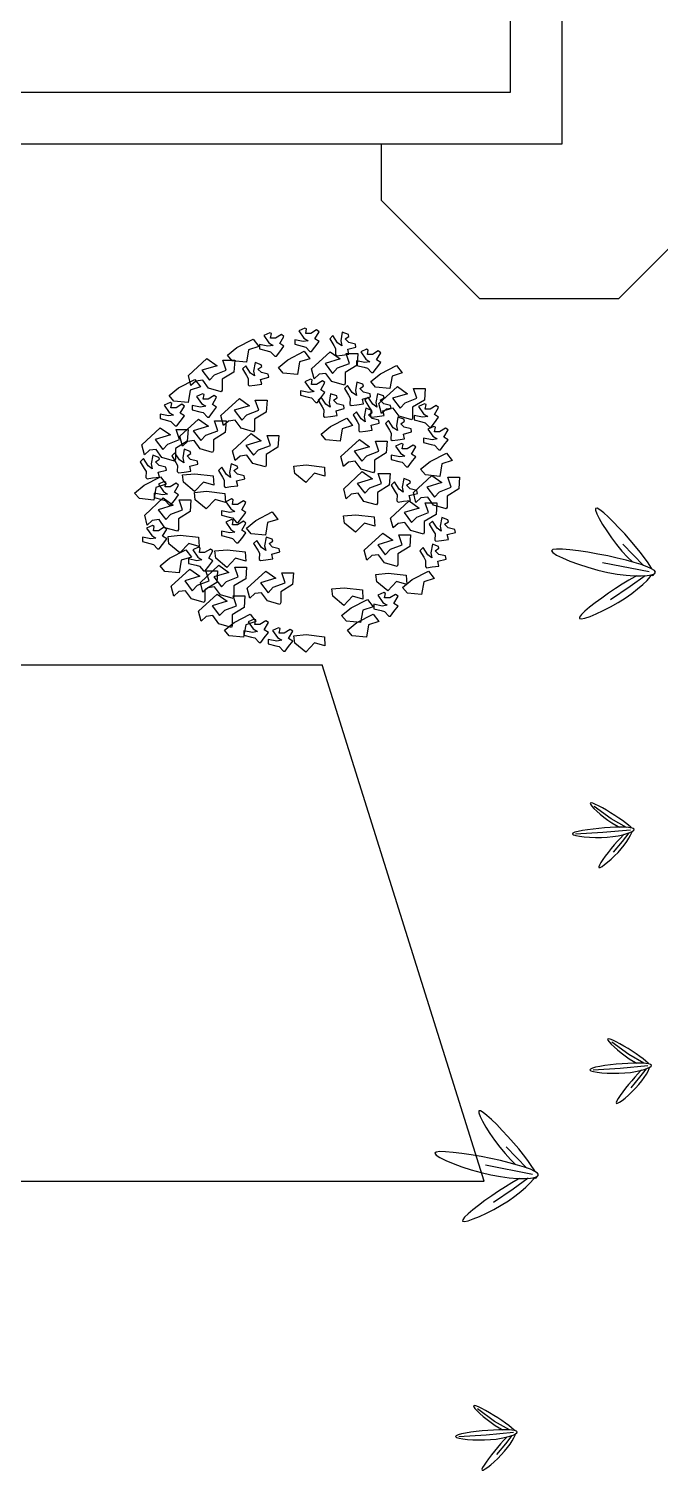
# Model space of a CAD drawing. Extents: x 302512 to 1034855, y -184136 to 410364.
# Drawn here: x 667084 to 671970, y 151955 to 163119 of the extents above; entities that cross this region are included whole.
import ezdxf

# ---------------------------------------------------------------- set-up
doc = ezdxf.new("R2010")
doc.units = 0
doc.header["$MEASUREMENT"] = 0
for name, color, linetype in [('公建', 11, 'Continuous'), ('坐椅', 7, 'Continuous'), ('建筑', 2, 'Continuous'), ('树', 80, 'Continuous'), ('绿化', 97, 'Continuous'), ('绿地', 3, 'Continuous'), ('道路线', 161, 'Continuous')]:
    doc.layers.add(name, color=color, linetype=linetype)
doc.styles.add('DIM_FONT', font='SIMPLEX.shx', dxfattribs={"width": 0.8})

# ---------------------------------------------------------------- blocks, each defined once
blk = doc.blocks.new('A$C4D217E60')
at = {"layer": '建筑'}
blk.add_lwpolyline([(14400, 13900), (9400, 13900), (9400, 12700), (7200, 12700), (7200, 13200), (900, 13200), (900, 9404), (0, 9404), (0, 5600), (1800, 5600), (1800, 900), (5900, 900), (5900, 2400), (10500, 2400), (10500, 1740), (13300, 1740), (13300, 2400), (18200, 2400), (18200, 1400), (22900, 1400), (22900, 13200), (16600, 13200), (16600, 12700), (14400, 12700)], close=True, dxfattribs=at)
for points in [[(13300, 2800), (18600, 2800), (18600, 1800), (22500, 1800), (22500, 12800), (17000, 12800), (17000, 12300), (14000, 12300), (14000, 13500), (9800, 13500), (9800, 12300), (6800, 12300), (6800, 12800), (1300, 12800), (1300, 9004), (400, 9004), (400, 6000), (2200, 6000), (2200, 1300), (5500, 1300), (5500, 2800), (10500, 2800)], [(21500, 1400), (21500, 962), (22261, 200), (23338, 200), (24100, 962), (24100, 2038), (23338, 2800), (22900, 2800)]]:
    blk.add_lwpolyline(points, dxfattribs=at)
blk = doc.blocks.new('_F43BVI')
at = {"layer": '绿地'}
for p, q in [((-0.3648, -0.6504), (-0.4068, -0.6884)), ((-0.3901, -0.656), (-0.4017, -0.6648)), ((-0.3793, -0.6483), (-0.3901, -0.656)), ((-0.3695, -0.6418), (-0.3793, -0.6483)), ((-0.3525, -0.6404), (-0.3728, -0.7286)), ((-0.361, -0.6368), (-0.3695, -0.6418)), ((-0.3577, -0.6351), (-0.361, -0.6368)), ((-0.343, -0.6387), (-0.3466, -0.636)), ((-0.3454, -0.6485), (-0.3257, -0.6776)), ((-0.3363, -0.645), (-0.343, -0.6387)), ((-0.3287, -0.6533), (-0.3363, -0.645)), ((-0.3206, -0.6633), (-0.3287, -0.6533)), ((-0.4068, -0.6884), (-0.4625, -0.7286)), ((-0.4493, -0.705), (-0.4593, -0.7145)), ((-0.4381, -0.6949), (-0.4493, -0.705)), ((-0.4261, -0.6845), (-0.4381, -0.6949)), ((-0.4138, -0.6743), (-0.4261, -0.6845)), ((-0.4197, -0.7098), (-0.4064, -0.7005)), ((-0.4017, -0.6648), (-0.4138, -0.6743)), ((-0.4064, -0.7005), (-0.3936, -0.6907)), ((-0.3936, -0.6907), (-0.382, -0.6808)), ((-0.382, -0.6808), (-0.3723, -0.6715)), ((-0.3456, -0.6647), (-0.3441, -0.6679)), ((-0.3441, -0.6679), (-0.3379, -0.6796)), ((-0.3379, -0.6796), (-0.3307, -0.6922)), ((-0.3307, -0.6922), (-0.3228, -0.7055)), ((-0.3257, -0.6776), (-0.3015, -0.7159)), ((-0.3123, -0.6748), (-0.3206, -0.6633)), ((-0.3039, -0.6876), (-0.3123, -0.6748)), ((-0.2959, -0.7015), (-0.3039, -0.6876)), ((-0.2884, -0.7159), (-0.2959, -0.7015)), ((-0.4734, -0.73), (-0.4766, -0.7352)), ((-0.4766, -0.7352), (-0.4765, -0.738)), ((-0.4765, -0.738), (-0.4728, -0.7382)), ((-0.4675, -0.723), (-0.4734, -0.73)), ((-0.4728, -0.7382), (-0.466, -0.736)), ((-0.4593, -0.7145), (-0.4675, -0.723)), ((-0.466, -0.736), (-0.4567, -0.7318)), ((-0.4567, -0.7318), (-0.4454, -0.7258)), ((-0.4454, -0.7258), (-0.4329, -0.7184)), ((-0.4329, -0.7184), (-0.4197, -0.7098)), ((-0.3728, -0.7286), (-0.395, -0.8144)), ((-0.3228, -0.7055), (-0.3143, -0.719)), ((-0.3143, -0.719), (-0.3056, -0.7322)), ((-0.3056, -0.7322), (-0.297, -0.7447)), ((-0.297, -0.7447), (-0.2889, -0.7558)), ((-0.2816, -0.7301), (-0.2884, -0.7159)), ((-0.2759, -0.7435), (-0.2816, -0.7301)), ((-0.2714, -0.7555), (-0.2759, -0.7435)), ((-0.2889, -0.7558), (-0.2815, -0.765)), ((-0.2815, -0.765), (-0.2754, -0.7718)), ((-0.2754, -0.7718), (-0.2707, -0.7757)), ((-0.2684, -0.7653), (-0.2714, -0.7555)), ((-0.2707, -0.7757), (-0.2679, -0.7759)), ((-0.2672, -0.7723), (-0.2684, -0.7653)), ((-0.2679, -0.7759), (-0.2672, -0.7723)), ((-0.2256, -1.1247), (-0.25, -1.1347)), ((-0.1579, -1.1187), (-0.2452, -1.1612)), ((-0.2023, -1.1159), (-0.2256, -1.1247)), ((-0.1328, -1.1081), (-0.2083, -1.2437)), ((-0.1808, -1.1083), (-0.2023, -1.1159)), ((-0.1616, -1.1023), (-0.1808, -1.1083)), ((-0.1452, -1.098), (-0.1616, -1.1023)), ((-0.139, -1.0969), (-0.1452, -1.098)), ((-0.125, -1.1248), (-0.1066, -1.1821)), ((-0.1217, -1.1074), (-0.1182, -1.1023)), ((-0.1182, -1.0977), (-0.1215, -1.0962)), ((-0.1165, -1.1097), (-0.1211, -1.1036)), ((-0.1182, -1.1023), (-0.1182, -1.0977)), ((-0.1084, -1.1234), (-0.1165, -1.1097)), ((-0.0999, -1.1407), (-0.1084, -1.1234)), ((-0.3231, -1.1683), (-0.3441, -1.1793)), ((-0.2998, -1.157), (-0.3231, -1.1683)), ((-0.2751, -1.1456), (-0.2998, -1.157)), ((-0.25, -1.1347), (-0.2751, -1.1456)), ((-0.2502, -1.1814), (-0.2246, -1.1713)), ((-0.2246, -1.1713), (-0.2007, -1.1605)), ((-0.2007, -1.1605), (-0.1803, -1.1499)), ((-0.1332, -1.1514), (-0.1322, -1.1573)), ((-0.1322, -1.1573), (-0.1275, -1.1796)), ((-0.0913, -1.161), (-0.0999, -1.1407)), ((-0.0831, -1.1839), (-0.0913, -1.161)), ((-0.3824, -1.205), (-0.3836, -1.2097)), ((-0.3836, -1.2097), (-0.3777, -1.2118)), ((-0.3747, -1.1981), (-0.3824, -1.205)), ((-0.3777, -1.2118), (-0.3654, -1.2115)), ((-0.3616, -1.1893), (-0.3747, -1.1981)), ((-0.3654, -1.2115), (-0.348, -1.2089)), ((-0.3441, -1.1793), (-0.3616, -1.1893)), ((-0.348, -1.2089), (-0.3266, -1.2044)), ((-0.3266, -1.2044), (-0.3024, -1.1982)), ((-0.3024, -1.1982), (-0.2766, -1.1904)), ((-0.2766, -1.1904), (-0.2502, -1.1814)), ((-0.1275, -1.1796), (-0.1217, -1.2038)), ((-0.1217, -1.2038), (-0.115, -1.2294)), ((-0.1066, -1.1821), (-0.0848, -1.2567)), ((-0.0754, -1.209), (-0.0831, -1.1839)), ((-0.0688, -1.2357), (-0.0754, -1.209)), ((-0.115, -1.2294), (-0.1075, -1.2556)), ((-0.1075, -1.2556), (-0.0994, -1.2816)), ((-0.0633, -1.263), (-0.0688, -1.2357)), ((-0.059, -1.2896), (-0.0633, -1.263)), ((-0.0994, -1.2816), (-0.0912, -1.3062)), ((-0.0912, -1.3062), (-0.0831, -1.3284)), ((-0.0559, -1.3144), (-0.059, -1.2896)), ((-0.0542, -1.3362), (-0.0559, -1.3144)), ((-0.0831, -1.3284), (-0.0754, -1.3471)), ((-0.0754, -1.3471), (-0.0685, -1.3613)), ((-0.0685, -1.3613), (-0.0626, -1.3698)), ((-0.0552, -1.366), (-0.054, -1.3538)), ((-0.054, -1.3538), (-0.0542, -1.3362)), ((-0.0626, -1.3698), (-0.0581, -1.3716)), ((-0.0581, -1.3716), (-0.0552, -1.366)), ((0.5998, -1.4514), (0.5877, -1.461)), ((0.6367, -1.437), (0.5947, -1.475)), ((0.6114, -1.4426), (0.5998, -1.4514)), ((0.6222, -1.4349), (0.6114, -1.4426)), ((0.632, -1.4284), (0.6222, -1.4349)), ((0.649, -1.427), (0.6287, -1.5152)), ((0.6405, -1.4234), (0.632, -1.4284)), ((0.6438, -1.4218), (0.6405, -1.4234)), ((0.6585, -1.4253), (0.6549, -1.4226)), ((0.6559, -1.4514), (0.6574, -1.4545)), ((0.6561, -1.4352), (0.6758, -1.4642)), ((0.6574, -1.4545), (0.6636, -1.4662)), ((0.6652, -1.4317), (0.6585, -1.4253)), ((0.6728, -1.4399), (0.6652, -1.4317)), ((0.6809, -1.4499), (0.6728, -1.4399)), ((0.6892, -1.4614), (0.6809, -1.4499)), ((0.5422, -1.5012), (0.534, -1.5096)), ((0.5947, -1.475), (0.539, -1.5152)), ((0.5522, -1.4916), (0.5422, -1.5012)), ((0.5634, -1.4815), (0.5522, -1.4916)), ((0.5754, -1.4711), (0.5634, -1.4815)), ((0.5686, -1.505), (0.5818, -1.4964)), ((0.5877, -1.461), (0.5754, -1.4711)), ((0.5818, -1.4964), (0.5951, -1.4871)), ((0.5951, -1.4871), (0.6079, -1.4773)), ((0.6079, -1.4773), (0.6195, -1.4674)), ((0.6195, -1.4674), (0.6292, -1.4581)), ((0.6636, -1.4662), (0.6708, -1.4789)), ((0.6708, -1.4789), (0.6787, -1.4921)), ((0.6758, -1.4642), (0.7, -1.5025)), ((0.6787, -1.4921), (0.6872, -1.5056)), ((0.6976, -1.4742), (0.6892, -1.4614)), ((0.7056, -1.4881), (0.6976, -1.4742)), ((0.7131, -1.5025), (0.7056, -1.4881)), ((0.7199, -1.5168), (0.7131, -1.5025)), ((0.5281, -1.5167), (0.5249, -1.5218)), ((0.5249, -1.5218), (0.525, -1.5246)), ((0.525, -1.5246), (0.5287, -1.5248)), ((0.534, -1.5096), (0.5281, -1.5167)), ((0.5287, -1.5248), (0.5355, -1.5227)), ((0.5355, -1.5227), (0.5448, -1.5184)), ((0.5448, -1.5184), (0.5561, -1.5124)), ((0.5561, -1.5124), (0.5686, -1.505)), ((0.6287, -1.5152), (0.6065, -1.6011)), ((0.6872, -1.5056), (0.6959, -1.5188)), ((0.6959, -1.5188), (0.7045, -1.5313)), ((0.7045, -1.5313), (0.7126, -1.5424)), ((0.7126, -1.5424), (0.72, -1.5517)), ((0.7256, -1.5302), (0.7199, -1.5168)), ((0.7301, -1.5421), (0.7256, -1.5302)), ((0.7331, -1.5519), (0.7301, -1.5421)), ((0.72, -1.5517), (0.7261, -1.5585)), ((0.7261, -1.5585), (0.7308, -1.5623)), ((0.7308, -1.5623), (0.7336, -1.5626)), ((0.7343, -1.559), (0.7331, -1.5519)), ((0.7336, -1.5626), (0.7343, -1.559))]:
    blk.add_line(p, q, dxfattribs=at)
for points in [[(-0.3852, -0.7182), (-0.3896, -0.7368), (-0.3935, -0.7554), (-0.3968, -0.7733), (-0.3994, -0.7896), (-0.4011, -0.8037), (-0.4016, -0.8147), (-0.4009, -0.8219), (-0.3988, -0.8245), (-0.3951, -0.8221), (-0.3902, -0.815), (-0.3844, -0.8042), (-0.378, -0.7903), (-0.3714, -0.7741), (-0.365, -0.7563), (-0.3591, -0.7377), (-0.3541, -0.7191), (-0.3502, -0.7012), (-0.3475, -0.6843), (-0.3459, -0.669), (-0.3452, -0.6556), (-0.3455, -0.6444), (-0.3466, -0.6359), (-0.3485, -0.6305), (-0.3511, -0.6286), (-0.3543, -0.6304), (-0.358, -0.6356), (-0.3622, -0.6439), (-0.3666, -0.6549), (-0.3713, -0.6682), (-0.376, -0.6835), (-0.3807, -0.7002)], [(-0.2239, -1.2205), (-0.2399, -1.2491), (-0.2552, -1.278), (-0.2692, -1.3058), (-0.2812, -1.3315), (-0.2907, -1.3538), (-0.2968, -1.3717), (-0.2991, -1.3839), (-0.2968, -1.3892), (-0.2896, -1.3869), (-0.2782, -1.3777), (-0.2634, -1.3626), (-0.2463, -1.3427), (-0.2277, -1.3192), (-0.2087, -1.293), (-0.1902, -1.2652), (-0.173, -1.237), (-0.1581, -1.2092), (-0.1456, -1.1828), (-0.1356, -1.1584), (-0.1281, -1.1365), (-0.1233, -1.118), (-0.1211, -1.1036), (-0.1216, -1.0937), (-0.125, -1.0893), (-0.1311, -1.0907), (-0.1397, -1.0975), (-0.1505, -1.1092), (-0.1631, -1.1253), (-0.177, -1.145), (-0.1921, -1.1678), (-0.2078, -1.1932)], [(0.6163, -1.5048), (0.6119, -1.5234), (0.608, -1.542), (0.6047, -1.5599), (0.6021, -1.5763), (0.6004, -1.5903), (0.5999, -1.6013), (0.6006, -1.6085), (0.6027, -1.6111), (0.6064, -1.6087), (0.6113, -1.6017), (0.6171, -1.5908), (0.6235, -1.5769), (0.6301, -1.5607), (0.6365, -1.5429), (0.6424, -1.5244), (0.6474, -1.5058), (0.6513, -1.4878), (0.654, -1.471), (0.6557, -1.4556), (0.6563, -1.4422), (0.656, -1.4311), (0.6549, -1.4226), (0.653, -1.4172), (0.6504, -1.4152), (0.6472, -1.417), (0.6435, -1.4222), (0.6393, -1.4305), (0.6349, -1.4415), (0.6302, -1.4549), (0.6255, -1.4701), (0.6208, -1.4869)]]:
    blk.add_lwpolyline(points, close=True, dxfattribs=at)
at = {"style": 'DIM_FONT', "width": 0.7, "flags": 9}
for tag in ['YSIZE', 'XSIZE']:
    blk.add_attdef(tag, (0, 0), '', height=0.5, dxfattribs=at)
blk = doc.blocks.new('ZU')
at = {"layer": '绿地', "xscale": 1.5, "yscale": 1.5, "zscale": 0.001, "rotation": 260.5308552460376}
blk.add_blockref('_F43BVI', (-0.8522, 0.1655), dxfattribs=at)
blk = doc.blocks.new('A$C0B5A7686')
at = {"layer": '树', "linetype": 'ByBlock', "xscale": 640, "yscale": 640, "zscale": 640, "rotation": 151.15692544915}
blk.add_blockref('ZU', (642.8, 1492.6), dxfattribs=at)
blk = doc.blocks.new('A$C750B0621')
at = {"layer": '树'}
blk.add_blockref('A$C0B5A7686', (0, 0), dxfattribs=at)
blk = doc.blocks.new('A$C5AB93D8E')
at = {"layer": '绿化', "xscale": 0.8, "yscale": 0.8, "zscale": 0.8}
blk.add_blockref('A$C750B0621', (0, 0), dxfattribs=at)
blk = doc.blocks.new('A$C68DB62A4')
at = {"layer": '绿化', "rotation": 236.3690562220917}
blk.add_blockref('A$C5AB93D8E', (801.7, 2393.5), dxfattribs=at)
blk = doc.blocks.new('_F37GYG')
at = {"layer": '绿化', "linetype": 'ByBlock', "xscale": 0.2867748092958204, "yscale": 0.2867748092958204, "zscale": 0.2867748092958204}
blk.add_blockref('A$C68DB62A4', (-306.1, -300.5), dxfattribs=at)
at = {"style": 'DIM_FONT', "width": 0.8, "flags": 9}
for tag in ['YSIZE', 'XSIZE']:
    blk.add_attdef(tag, (0, 0), '', height=0.5, dxfattribs=at)
blk = doc.blocks.new('BRANCHO2', base_point=(16.83, 36.07))
for p, q in [((16.7826, 36.0972), (16.8244, 36.1012)), ((16.7857, 36.0721), (16.7826, 36.0972)), ((16.8235, 36.041), (16.7857, 36.0721)), ((16.8534, 36.0726), (16.8235, 36.041)), ((16.8244, 36.1012), (16.8867, 36.0942)), ((16.8887, 36.0624), (16.8534, 36.0726)), ((16.8867, 36.0942), (16.8887, 36.0624))]:
    blk.add_line(p, q)
blk = doc.blocks.new('BRANCHO3', base_point=(16.71, 35.96))
for p, q in [((16.6899, 36.0349), (16.6698, 36.0256)), ((16.6698, 36.0256), (16.687, 36.001)), ((16.6956, 36.0318), (16.6899, 36.0349)), ((16.6927, 36.0165), (16.6956, 36.0318)), ((16.7301, 36.0288), (16.71, 36.0165)), ((16.7243, 35.9979), (16.7387, 36.0226)), ((16.7387, 36.0226), (16.7301, 36.0288)), ((16.6554, 35.9949), (16.6554, 35.9795)), ((16.6841, 35.9887), (16.6554, 35.9949)), ((16.6554, 35.9795), (16.6812, 35.9733)), ((16.6812, 35.9733), (16.6927, 35.9702)), ((16.7014, 35.9918), (16.6841, 35.9887)), ((16.687, 36.001), (16.7014, 35.9918)), ((16.71, 36.0165), (16.6927, 36.0165)), ((16.7387, 35.9887), (16.7243, 35.9979)), ((16.7243, 35.9702), (16.7387, 35.9887)), ((16.6927, 35.9702), (16.7071, 35.9548)), ((16.7071, 35.9548), (16.7128, 35.9548)), ((16.7128, 35.9548), (16.7243, 35.9702))]:
    blk.add_line(p, q)
blk = doc.blocks.new('BRANCHO1', base_point=(16.66, 36.12))
for p, q in [((16.573, 36.1498), (16.6363, 36.2083)), ((16.6707, 36.1837), (16.619, 36.1683)), ((16.619, 36.1683), (16.6449, 36.1344)), ((16.6363, 36.2083), (16.6707, 36.1837)), ((16.6622, 36.1529), (16.7024, 36.1683)), ((16.7024, 36.1683), (16.6909, 36.2022)), ((16.6909, 36.2022), (16.7311, 36.2022)), ((16.7311, 36.2022), (16.7283, 36.1621)), ((16.5817, 36.1159), (16.573, 36.1498)), ((16.5989, 36.1313), (16.5817, 36.1159)), ((16.6219, 36.1344), (16.5989, 36.1313)), ((16.642, 36.1067), (16.6219, 36.1344)), ((16.6449, 36.1344), (16.6622, 36.1529)), ((16.7283, 36.1621), (16.688, 36.1375)), ((16.688, 36.1375), (16.688, 36.1005)), ((16.6851, 36.0944), (16.642, 36.1067)), ((16.688, 36.1005), (16.6851, 36.0944))]:
    blk.add_line(p, q)
blk = doc.blocks.new('M_F14')
at = {"xscale": 896.4705882352939, "yscale": 896.4705882352939, "zscale": 896.4705882352939}
for name, p in [('BRANCHO3', (-74.2, 431.3)), ('BRANCHO3', (33.5, 445.6)), ('BRANCHO3', (222.5, 381.1)), ('BRANCHO1', (-263.1, 340.4)), ('BRANCHO1', (114, 361.1)), ('BRANCHO3', (51.3, 289.4)), ('BRANCHO3', (-280.4, 244.6)), ('BRANCHO1', (320.5, 254.4)), ('BRANCHO3', (-379, 217.7)), ('BRANCHO1', (-163.9, 217.7)), ('BRANCHO3', (399.5, 213.7)), ('BRANCHO1', (-289.4, 154.9)), ('BRANCHO1', (-405.9, 128)), ('BRANCHO1', (-128, 110.1)), ('BRANCHO3', (428.2, 144.4)), ('BRANCHO1', (203.7, 92.2)), ('BRANCHO3', (329.2, 92.2)), ('BRANCHO2', (24.4, 65.3)), ('BRANCHO2', (-316.3, 38.4)), ('BRANCHO1', (212.6, -6.4)), ('BRANCHO1', (425.8, -18.1)), ('BRANCHO3', (-397, -24.4)), ('BRANCHO2', (-280.4, -15.4)), ('BRANCHO1', (-397, -87.1)), ('BRANCHO3', (-190.8, -78.2)), ('BRANCHO1', (356.1, -96.1)), ('BRANCHO3', (-190.8, -140.9)), ('BRANCHO2', (176.8, -87.1)), ('BRANCHO3', (-433, -159.2)), ('BRANCHO2', (-361.1, -149.9)), ('BRANCHO1', (275.4, -194.7)), ('BRANCHO3', (-291.8, -226.1)), ('BRANCHO2', (-217.7, -194.7)), ('BRANCHO1', (-226.6, -293.3)), ('BRANCHO1', (-315.7, -305)), ('BRANCHO1', (-83.2, -311.2)), ('BRANCHO2', (275.4, -266.4)), ('BRANCHO1', (-232, -381.5)), ('BRANCHO2', (140.9, -311.2)), ('BRANCHO3', (275.4, -365)), ('BRANCHO3', (-122, -446)), ('BRANCHO3', (-47.4, -472.6)), ('BRANCHO2', (24.4, -454.7))]:
    blk.add_blockref(name, p, dxfattribs=at)
for name, p, rotation in [('BRANCHO3', (114, 432.8), 315.0000000000102), ('BRANCHO2', (-172.9, 432.8), 33.69006752598449), ('BRANCHO2', (-16.7, 395.4), 33.69006752598449), ('BRANCHO3', (-153.1, 340.4), 315.0000000000102), ('BRANCHO2', (266.4, 352.2), 33.69006752598449), ('BRANCHO2', (-351.6, 309.4), 33.69006752598449), ('BRANCHO3', (158.8, 280.4), 315.0000000000102), ('BRANCHO3', (78.2, 244.6), 315.0000000000102), ('BRANCHO3', (221.6, 244.6), 315.0000000000102), ('BRANCHO3', (185.7, 199.8), 315.0000000000102), ('BRANCHO2', (114, 190.8), 33.69006752598449), ('BRANCHO3', (284.3, 172.9), 315.0000000000102), ('BRANCHO3', (-466.4, 56), 315.0000000000102), ('BRANCHO3', (-370.1, 74.2), 315.0000000000102), ('BRANCHO2', (418.8, 83.2), 33.69006752598449), ('BRANCHO3', (-226.6, 29.4), 315.0000000000102), ('BRANCHO2', (-456.9, 10.6), 33.69006752598449), ('BRANCHO3', (302.3, -15.4), 315.0000000000102), ('BRANCHO2', (-114.8, -97), 33.69006752598449), ('BRANCHO3', (418.6, -135.3), 315.0000000000102), ('BRANCHO3', (-119.1, -194.7), 315.0000000000102), ('BRANCHO2', (-379, -212.6), 33.69006752598449), ('BRANCHO3', (389.9, -216.5), 315.0000000000102), ('BRANCHO2', (363.6, -278.7), 33.69006752598449), ('BRANCHO2', (176.8, -365), 33.69006752598449), ('BRANCHO2', (-181.8, -409.8), 33.69006752598449), ('BRANCHO2', (194.7, -409.8), 33.69006752598449)]:
    blk.add_blockref(name, p, dxfattribs=dict(at, rotation=rotation))
at = {"width": 0.8, "flags": 9}
for tag, p in [('XSIZE', (-2.5, 2.5)), ('YSIZE', (-2.5, 0))]:
    blk.add_attdef(tag, p, '', height=0.2, dxfattribs=at)

msp = doc.modelspace()

# ---------------------------------------------------------------- linework, layer by layer
at = {"layer": '道路线'}
for p, q in [((664612, 158193), (669355, 158193)), ((642520, 154193), (670607, 154193))]:
    msp.add_line(p, q, dxfattribs=at)
msp.add_lwpolyline([(670607, 154193), (669355, 158193)], dxfattribs=at)

# ---------------------------------------------------------------- block references
at = {"layer": '公建'}
msp.add_blockref('A$C4D217E60', (648312, 160829), dxfattribs=at)
at = {"layer": '坐椅', "xscale": 10.78272, "yscale": 10.78272, "zscale": 10.78272}
for p in [(674430, 159028), (673526, 154361)]:
    msp.add_blockref('_F37GYG', p, dxfattribs=at)
at = {"layer": '树', "xscale": 2.5272, "yscale": 2.5272, "zscale": 2.5272}
msp.add_blockref('M_F14', (669181, 159505, -23391), dxfattribs=at)

doc.saveas('drawing.dxf')
